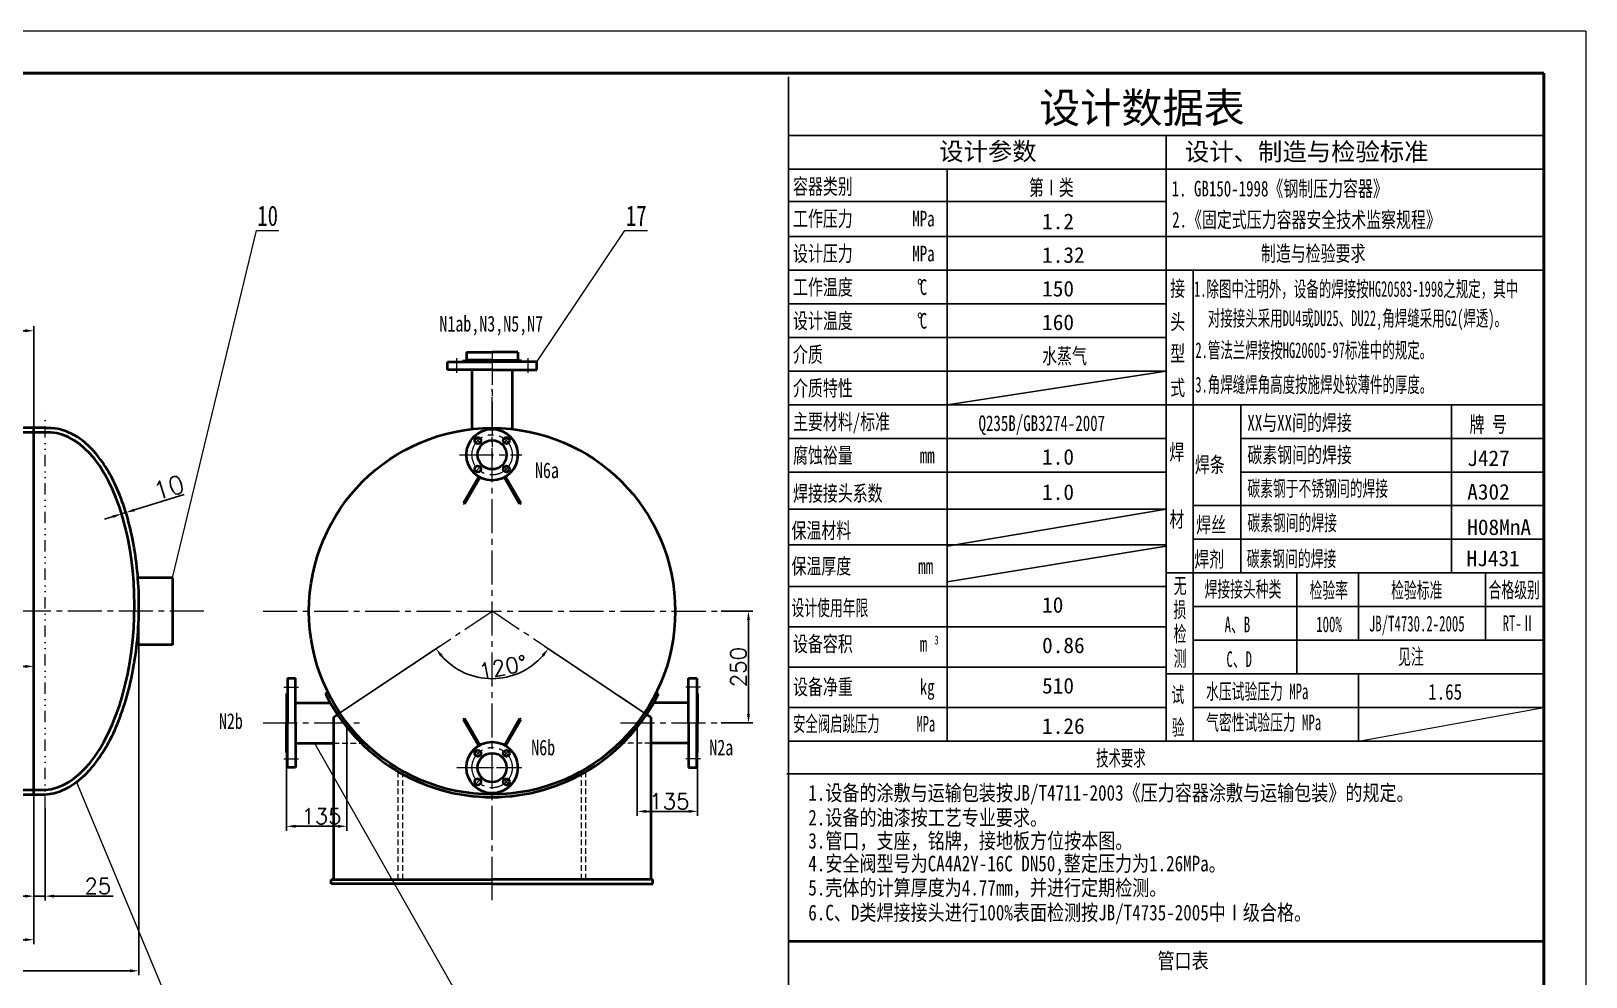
# Model space of a CAD drawing. Header units: millimetres. Extents: x 31396 to 1804389, y -22328 to 1387.
# Drawn here: x 1800908 to 1804389, y -20497 to -18380 of the extents above; entities that cross this region are included whole.
import ezdxf
from ezdxf.enums import TextEntityAlignment as Align

# ---------------------------------------------------------------- set-up
doc = ezdxf.new("R2010")
doc.units = ezdxf.units.MM
for name, pattern in [('CENTER2', [28.575, 19.05, -3.175, 3.175, -3.175]), ('DIVIDE', [31.75, 12.7, -6.35, 0, -6.35, 0, -6.35]), ('HIDDEN2', [4.7625, 3.175, -1.5875])]:
    doc.linetypes.add(name, pattern=pattern)
doc.layers.get('Defpoints').update_dxf_attribs({"lineweight": 18})
doc.layers.add('DIM', color=6, linetype='Continuous')
doc.layers.add('TITLE', color=12, linetype='Continuous')
doc.styles.add('H1', font='', dxfattribs={"height": 45})
doc.styles.get("Standard").update_dxf_attribs({"font": 'txt', "bigfont": 'gbcbig.shx'})
doc.styles.get('H1').set_extended_font_data('SimSun')
doc.dimstyles.new('35基本式样', dxfattribs={"dimtxt": 40, "dimasz": 40, "dimexe": 10, "dimexo": 0, "dimgap": 5, "dimtad": 1, "dimdec": 0, "dimdsep": 46, "dimtxsty": 'Standard', "dimcen": 0, "dimclrd": 1, "dimclre": 1, "dimclrt": 1, "dimadec": 0, "dimazin": 0, "dimtfac": 1, "dimtdec": 0, "dimtmove": 0, "dimatfit": 3, "dimfxl": 10, "dimarcsym": 0})

# ---------------------------------------------------------------- blocks, each defined once
blk = doc.blocks.new('*D126')
at = {"color": 1, "lineweight": -2, "transparency": 16777216}
for p, q in [((1800914.5, -20078.4), (1800914.5, -20423.4)), ((1799514.5, -20088.4), (1799514.5, -20423.4)), ((1799534.5, -20413.4), (1800894.5, -20413.4))]:
    blk.add_line(p, q, dxfattribs=at)
at = {"color": 1, "lineweight": 20, "transparency": 16777216}
for points in [[(1799534.5, -20410.1), (1799534.5, -20416.7), (1799514.5, -20413.4)], [(1800894.5, -20410.1), (1800894.5, -20416.7), (1800914.5, -20413.4)]]:
    blk.add_solid(points, dxfattribs=at)
at = {"layer": 'Defpoints', "color": 0, "lineweight": 20, "transparency": 16777216}
for p in [(1800914.5, -20078.4), (1799514.5, -20088.4), (1800914.5, -20413.4)]:
    blk.add_point(p, dxfattribs=at)
at = {"color": 1, "lineweight": 20, "transparency": 16777216, "insert": (1800241.8, -20390.9), "char_height": 35, "attachment_point": 5}
blk.add_mtext('1400', dxfattribs=at)
blk = doc.blocks.new('*D120')
at = {"color": 1, "lineweight": -2, "transparency": 16777216}
for p, q in [((1800939.5, -20118.1), (1800939.5, -20326)), ((1800914.5, -20125), (1800914.5, -20326)), ((1800894.5, -20316), (1800874.5, -20316)), ((1800914.5, -20316), (1800939.5, -20316)), ((1800959.5, -20316), (1801092, -20316))]:
    blk.add_line(p, q, dxfattribs=at)
at = {"color": 1, "lineweight": 20, "transparency": 16777216}
for points in [[(1800894.5, -20312.6), (1800894.5, -20319.3), (1800914.5, -20316)], [(1800959.5, -20312.6), (1800959.5, -20319.3), (1800939.5, -20316)]]:
    blk.add_solid(points, dxfattribs=at)
at = {"layer": 'Defpoints', "color": 0, "lineweight": 20, "transparency": 16777216}
for p in [(1800939.5, -20118.1), (1800914.5, -20125), (1800939.5, -20316)]:
    blk.add_point(p, dxfattribs=at)
at = {"color": 1, "lineweight": 20, "transparency": 16777216, "insert": (1801057.9, -20293.5), "char_height": 35, "attachment_point": 5}
blk.add_mtext('25', dxfattribs=at)
blk = doc.blocks.new('*D133')
at = {"color": 1, "lineweight": -2, "transparency": 16777216}
for p, q in [((1800714.5, -19095.4), (1800714.5, -19040.8)), ((1800894.5, -19050.8), (1800734.5, -19050.8)), ((1800914.5, -19268.4), (1800914.5, -19040.8))]:
    blk.add_line(p, q, dxfattribs=at)
at = {"color": 1, "lineweight": 20, "transparency": 16777216}
for points in [[(1800734.5, -19047.4), (1800734.5, -19054.1), (1800714.5, -19050.8)], [(1800894.5, -19047.4), (1800894.5, -19054.1), (1800914.5, -19050.8)]]:
    blk.add_solid(points, dxfattribs=at)
at = {"layer": 'Defpoints', "color": 0, "lineweight": 20, "transparency": 16777216}
for p in [(1800714.5, -19050.8), (1800714.5, -19095.4), (1800914.5, -19268.4)]:
    blk.add_point(p, dxfattribs=at)
at = {"color": 1, "lineweight": 20, "transparency": 16777216, "insert": (1800805.3, -19028.3), "char_height": 35, "attachment_point": 5}
blk.add_mtext('200', dxfattribs=at)
blk = doc.blocks.new('*D137')
at = {"color": 1, "lineweight": -2, "transparency": 16777216}
for p, q in [((1801594.3, -19909.4), (1801823, -19756.7)), ((1802286.3, -19909.4), (1802057.6, -19756.7))]:
    blk.add_line(p, q, dxfattribs=at)
blk.add_arc((1801940.3, -19678.4), 151, 221.3166, 318.6834, dxfattribs=at)
at = {"color": 1, "lineweight": 20, "transparency": 16777216}
for points in [[(1801824.3, -19780.1), (1801829.6, -19776.1), (1801814.7, -19762.2)], [(1802051.1, -19776.1), (1802056.4, -19780.1), (1802065.9, -19762.2)]]:
    blk.add_solid(points, dxfattribs=at)
at = {"layer": 'Defpoints', "color": 0, "lineweight": 20, "transparency": 16777216}
for p in [(1801891.8, -19821.4), (1801594.3, -19909.4), (1802286.3, -19909.4), (1801585.3, -19915.4), (1802295.3, -19915.4)]:
    blk.add_point(p, dxfattribs=at)
at = {"color": 1, "lineweight": 20, "transparency": 16777216, "insert": (1801964.5, -19803.7), "char_height": 35, "attachment_point": 5, "rotation": 10.8986}
blk.add_mtext('120°', dxfattribs=at)
blk = doc.blocks.new('*D138')
at = {"color": 1, "lineweight": -2, "transparency": 16777216}
for p, q in [((1802452.8, -19678.4), (1802524.3, -19678.4)), ((1802514.3, -19698.4), (1802514.3, -19908.4)), ((1802452.8, -19928.4), (1802524.3, -19928.4))]:
    blk.add_line(p, q, dxfattribs=at)
at = {"color": 1, "lineweight": 20, "transparency": 16777216}
for points in [[(1802510.9, -19698.4), (1802517.6, -19698.4), (1802514.3, -19678.4)], [(1802510.9, -19908.4), (1802517.6, -19908.4), (1802514.3, -19928.4)]]:
    blk.add_solid(points, dxfattribs=at)
at = {"layer": 'Defpoints', "color": 0, "lineweight": 20, "transparency": 16777216}
for p in [(1802452.8, -19678.4), (1802452.8, -19928.4), (1802514.3, -19928.4)]:
    blk.add_point(p, dxfattribs=at)
at = {"color": 1, "lineweight": 20, "transparency": 16777216, "insert": (1802491.8, -19803.4), "char_height": 35, "attachment_point": 5, "rotation": 90}
blk.add_mtext('250', dxfattribs=at)
blk = doc.blocks.new('*D139')
at = {"color": 1, "lineweight": -2, "transparency": 16777216}
for p, q in [((1800854.5, -19801.9), (1800708.3, -19801.9)), ((1800854.5, -19869), (1800854.5, -19791.9)), ((1800894.5, -19801.9), (1800874.5, -19801.9)), ((1800914.5, -19869), (1800914.5, -19791.9))]:
    blk.add_line(p, q, dxfattribs=at)
at = {"color": 1, "lineweight": 20, "transparency": 16777216}
for points in [[(1800874.5, -19798.6), (1800874.5, -19805.3), (1800854.5, -19801.9)], [(1800894.5, -19798.6), (1800894.5, -19805.3), (1800914.5, -19801.9)]]:
    blk.add_solid(points, dxfattribs=at)
at = {"layer": 'Defpoints', "color": 0, "lineweight": 20, "transparency": 16777216}
for p in [(1800914.5, -19801.9), (1800854.5, -19869), (1800914.5, -19869)]:
    blk.add_point(p, dxfattribs=at)
at = {"color": 1, "lineweight": 20, "transparency": 16777216, "insert": (1800739.5, -19779.4), "char_height": 35, "attachment_point": 5}
blk.add_mtext('60', dxfattribs=at)
blk = doc.blocks.new('*D144')
at = {"color": 1, "lineweight": -2, "transparency": 16777216}
for p, q in [((1802265.3, -19928.4), (1802265.3, -20136.3)), ((1802400.3, -19928.4), (1802400.3, -20136.3)), ((1802285.3, -20126.3), (1802380.3, -20126.3))]:
    blk.add_line(p, q, dxfattribs=at)
at = {"color": 1, "lineweight": 20, "transparency": 16777216}
for points in [[(1802285.3, -20123), (1802285.3, -20129.6), (1802265.3, -20126.3)], [(1802380.3, -20123), (1802380.3, -20129.6), (1802400.3, -20126.3)]]:
    blk.add_solid(points, dxfattribs=at)
at = {"layer": 'Defpoints', "color": 0, "lineweight": 20, "transparency": 16777216}
for p in [(1802265.3, -19928.4), (1802400.3, -19928.4), (1802400.3, -20126.3)]:
    blk.add_point(p, dxfattribs=at)
at = {"color": 1, "lineweight": 20, "transparency": 16777216, "insert": (1802337.1, -20103.8), "char_height": 35, "attachment_point": 5}
blk.add_mtext('135', dxfattribs=at)
blk = doc.blocks.new('*D145')
at = {"color": 1, "lineweight": -2, "transparency": 16777216}
for p, q in [((1801480.3, -19928.4), (1801480.3, -20169.7)), ((1801615.4, -19928.4), (1801615.4, -20169.7)), ((1801500.3, -20159.7), (1801595.4, -20159.7))]:
    blk.add_line(p, q, dxfattribs=at)
at = {"color": 1, "lineweight": 20, "transparency": 16777216}
for points in [[(1801500.3, -20156.4), (1801500.3, -20163), (1801480.3, -20159.7)], [(1801595.4, -20156.4), (1801595.4, -20163), (1801615.4, -20159.7)]]:
    blk.add_solid(points, dxfattribs=at)
at = {"layer": 'Defpoints', "color": 0, "lineweight": 20, "transparency": 16777216}
for p in [(1801480.3, -19928.4), (1801615.4, -19928.4), (1801615.4, -20159.7)]:
    blk.add_point(p, dxfattribs=at)
at = {"color": 1, "lineweight": 20, "transparency": 16777216, "insert": (1801558.4, -20137.2), "char_height": 35, "attachment_point": 5}
blk.add_mtext('135', dxfattribs=at)
blk = doc.blocks.new('*D146')
at = {"color": 1, "lineweight": -2, "transparency": 16777216}
for p, q in [((1801139.7, -19451.7), (1801251.1, -19417.1)), ((1801120.2, -19456.4), (1801123.5, -19467.2)), ((1801091.9, -19466.5), (1801072.8, -19472.4)), ((1801110.6, -19459.4), (1801114, -19470.1)), ((1801111, -19460.6), (1801120.6, -19457.6))]:
    blk.add_line(p, q, dxfattribs=at)
at = {"color": 1, "lineweight": 20, "transparency": 16777216}
for points in [[(1801138.7, -19448.5), (1801140.7, -19454.9), (1801120.6, -19457.6)], [(1801090.9, -19463.3), (1801092.9, -19469.7), (1801111, -19460.6)]]:
    blk.add_solid(points, dxfattribs=at)
at = {"layer": 'Defpoints', "color": 0, "lineweight": 20, "transparency": 16777216}
for p in [(1801120.2, -19456.4), (1801110.6, -19459.4), (1801120.6, -19457.6)]:
    blk.add_point(p, dxfattribs=at)
at = {"color": 1, "lineweight": 20, "transparency": 16777216, "insert": (1801216.6, -19401.6), "char_height": 40, "attachment_point": 5, "rotation": 17.2565}
blk.add_mtext('10', dxfattribs=at)
blk = doc.blocks.new('*D157')
at = {"color": 1, "lineweight": -2, "transparency": 16777216}
for p, q in [((1801149.6, -19678.4), (1801149.6, -20493.1)), ((1799229.5, -20028.4), (1799229.5, -20493.1)), ((1799249.5, -20483.1), (1801129.6, -20483.1))]:
    blk.add_line(p, q, dxfattribs=at)
at = {"color": 1, "lineweight": 20, "transparency": 16777216}
for points in [[(1799249.5, -20479.8), (1799249.5, -20486.4), (1799229.5, -20483.1)], [(1801129.6, -20479.8), (1801129.6, -20486.4), (1801149.6, -20483.1)]]:
    blk.add_solid(points, dxfattribs=at)
at = {"layer": 'Defpoints', "color": 0, "lineweight": 20, "transparency": 16777216}
for p in [(1801149.6, -19678.4), (1799229.5, -20028.4), (1801149.6, -20483.1)]:
    blk.add_point(p, dxfattribs=at)
at = {"color": 1, "lineweight": 20, "transparency": 16777216, "insert": (1800245.4, -20459.6), "char_height": 35, "attachment_point": 5}
blk.add_mtext('～1920', dxfattribs=at)

msp = doc.modelspace()

# ---------------------------------------------------------------- linework, layer by layer
at = {"color": 1, "lineweight": 20}
for p, q in [((1801224.5, -19603.4), (1801412.6, -18826.7)), ((1801412.6, -18826.7), (1801463.1, -18826.7)), ((1802040.3, -19120.4), (1802237.8, -18826.7)), ((1802237.8, -18826.7), (1802288.3, -18826.7)), ((1803880.2, -19969.2), (1804295, -19893.9)), ((1801542.8, -19973.4), (1801892.5, -20588.5)), ((1801010.1, -20060.6), (1801229.8, -20588.5))]:
    msp.add_line(p, q, dxfattribs=at)
at = {"lineweight": 40}
for p, q in [((1801882.8, -19098.4), (1801940.3, -19098.4)), ((1801882.8, -19098.4), (1801882.8, -19116.4)), ((1801997.8, -19098.4), (1801940.3, -19098.4)), ((1801997.8, -19098.4), (1801997.8, -19116.4)), ((1801840.3, -19120.4), (1801940.3, -19120.4)), ((1801840.3, -19138.4), (1801840.3, -19120.4)), ((1801940.3, -19138.4), (1801840.3, -19138.4)), ((1801874.3, -19118.4), (1801940.3, -19118.4)), ((1801874.3, -19118.4), (1801874.3, -19120.4)), ((1801940.3, -19116.4), (1801882.8, -19116.4)), ((1801895.3, -19138.4), (1801895.3, -19270.9)), ((1801907.8, -19116.4), (1801907.8, -19118.4)), ((1801940.3, -19118.4), (1801907.8, -19118.4)), ((1801940.3, -19118.4), (1801907.8, -19118.4)), ((1801940.3, -19116.4), (1801997.8, -19116.4)), ((1802006.3, -19118.4), (1801940.3, -19118.4)), ((1801940.3, -19118.4), (1801972.8, -19118.4)), ((1801940.3, -19118.4), (1801972.8, -19118.4)), ((1802040.3, -19120.4), (1801940.3, -19120.4)), ((1801940.3, -19138.4), (1802040.3, -19138.4)), ((1801972.8, -19116.4), (1801972.8, -19118.4)), ((1801985.3, -19138.4), (1801985.3, -19270.9)), ((1802006.3, -19118.4), (1802006.3, -19120.4)), ((1802040.3, -19138.4), (1802040.3, -19120.4)), ((1800939.5, -19268.4), (1800759.5, -19268.4)), ((1800939.5, -19278.4), (1800759.5, -19278.4)), ((1800914.5, -20088.4), (1800914.5, -19268.4)), ((1801910.3, -19377.4), (1801876.3, -19436.4)), ((1801912.9, -19378.9), (1801878.8, -19438)), ((1801967.8, -19378.9), (1802001.9, -19438)), ((1801970.4, -19377.4), (1802004.4, -19436.4)), ((1801876.3, -19436.4), (1801878.8, -19438)), ((1802004.4, -19436.4), (1802001.9, -19438)), ((1801224.5, -19603.4), (1801147.7, -19603.4)), ((1801224.5, -19603.4), (1801224.5, -19753.4)), ((1801224.5, -19753.4), (1801144.2, -19753.4)), ((1801482.3, -19828.4), (1801482.3, -19928.4)), ((1801482.3, -19828.4), (1801500.3, -19828.4)), ((1801500.3, -19928.4), (1801500.3, -19828.4)), ((1802380.3, -19928.4), (1802380.3, -19828.4)), ((1802380.3, -19828.4), (1802398.3, -19828.4)), ((1802398.3, -19828.4), (1802398.3, -19928.4)), ((1801480.3, -19862.4), (1801480.3, -19928.4)), ((1801480.3, -19862.4), (1801482.3, -19862.4)), ((1801567.7, -19863.3), (1801573.1, -19860.6)), ((1802313, -19863.3), (1802307.6, -19860.6)), ((1802400.3, -19862.4), (1802398.3, -19862.4)), ((1802400.3, -19862.4), (1802400.3, -19928.4)), ((1801500.3, -19883.4), (1801578.4, -19883.4)), ((1801585.3, -19915.4), (1801594.3, -19909.4)), ((1802295.3, -19915.4), (1802286.3, -19909.4)), ((1802380.3, -19883.4), (1802302.3, -19883.4)), ((1801480.3, -19994.4), (1801480.3, -19928.4)), ((1801482.3, -20028.4), (1801482.3, -19928.4)), ((1801500.3, -19928.4), (1801500.3, -20028.4)), ((1801585.3, -19915.4), (1801585.3, -20278.4)), ((1801876.3, -19920.4), (1801878.8, -19918.8)), ((1801910.3, -19979.4), (1801876.3, -19920.4)), ((1801912.9, -19977.9), (1801878.8, -19918.8)), ((1801967.8, -19977.9), (1802001.9, -19918.8)), ((1801970.4, -19979.4), (1802004.4, -19920.4)), ((1802004.4, -19920.4), (1802001.9, -19918.8)), ((1802295.3, -19915.4), (1802295.3, -20278.4)), ((1802380.3, -19928.4), (1802380.3, -20028.4)), ((1802398.3, -20028.4), (1802398.3, -19928.4)), ((1802400.3, -19994.4), (1802400.3, -19928.4)), ((1801500.3, -19973.4), (1801585.3, -19973.4)), ((1802380.3, -19973.4), (1802295.3, -19973.4)), ((1801480.3, -19994.4), (1801482.3, -19994.4)), ((1802400.3, -19994.4), (1802398.3, -19994.4)), ((1801500.3, -20028.4), (1801482.3, -20028.4)), ((1802380.3, -20028.4), (1802398.3, -20028.4)), ((1800214.5, -20078.4), (1800939.5, -20078.4)), ((1800214.5, -20088.4), (1800939.5, -20088.4)), ((1801580.3, -20278.4), (1801940.3, -20278.4)), ((1801580.3, -20288.4), (1801580.3, -20278.4)), ((1801940.3, -20288.4), (1801580.3, -20288.4)), ((1802300.3, -20278.4), (1801940.3, -20278.4)), ((1801940.3, -20288.4), (1802300.3, -20288.4)), ((1802300.3, -20288.4), (1802300.3, -20278.4))]:
    msp.add_line(p, q, dxfattribs=at)
at = {"color": 1, "linetype": 'CENTER2', "lineweight": 20, "ltscale": 4}
for p, q in [((1801940.3, -19095.4), (1801940.3, -19338.1)), ((1801860.3, -19112), (1801860.3, -19144.7)), ((1802020.3, -19112), (1802020.3, -19144.7)), ((1801940.3, -20304.2), (1801940.3, -19180.5)), ((1801914.9, -19303), (1801901.1, -19289.1)), ((1801965.8, -19303), (1801979.6, -19289.1)), ((1801867, -19328.4), (1802006.8, -19328.4)), ((1801914.9, -19353.8), (1801901.1, -19367.7)), ((1801965.8, -19353.8), (1801979.6, -19367.7)), ((1801295.2, -19678.4), (1799182.8, -19678.4)), ((1801427.9, -19678.4), (1802452.8, -19678.4)), ((1801594.3, -19909.4), (1801940.3, -19678.4)), ((1802286.3, -19909.4), (1801940.3, -19678.4)), ((1801474, -19848.4), (1801506.7, -19848.4)), ((1802406.7, -19848.4), (1802374, -19848.4)), ((1801427.9, -19928.4), (1801649.9, -19928.4)), ((1801585.3, -20278.4), (1801585.3, -19915.4)), ((1802227.9, -19928.4), (1802452.8, -19928.4)), ((1802295.3, -20278.4), (1802295.3, -19915.4)), ((1801474, -20008.4), (1801506.7, -20008.4)), ((1801914.9, -20003), (1801901.1, -19989.1)), ((1801965.8, -20003), (1801979.6, -19989.1)), ((1802406.7, -20008.4), (1802374, -20008.4)), ((1801861.5, -20028.4), (1802004.3, -20028.4)), ((1801867, -20028.4), (1802006.8, -20028.4)), ((1801914.9, -20053.8), (1801901.1, -20067.7)), ((1801965.8, -20053.8), (1801979.6, -20067.7)), ((1801940.3, -20324.9), (1801940.3, -20232.6))]:
    msp.add_line(p, q, dxfattribs=at)
at = {"color": 1, "linetype": 'DIVIDE', "lineweight": 20, "ltscale": 2}
msp.add_line((1800939.5, -20118.1), (1800939.5, -19229.5), dxfattribs=at)
at = {"color": 1, "linetype": 'HIDDEN2', "lineweight": 20, "ltscale": 4}
for p, q in [((1801585.3, -19973.4), (1801647, -19973.4)), ((1802295.3, -19973.4), (1802233.6, -19973.4)), ((1801730.3, -20278.4), (1801730.3, -20037.5)), ((1801740.3, -20278.4), (1801740.3, -20043.2)), ((1802140.3, -20278.4), (1802140.3, -20043.2)), ((1802150.3, -20278.4), (1802150.3, -20037.5))]:
    msp.add_line(p, q, dxfattribs=at)
at = {"color": 1, "lineweight": 40}
msp.add_line((1802604, -20416.6), (1804295.1, -20416.6), dxfattribs=at)
at = {"lineweight": 40}
for centre, radius in [((1801940.3, -19678.4), 410), ((1801940.3, -19328.4), 57.5), ((1801908.4, -19296.5), 7), ((1801940.3, -19328.4), 32.5), ((1801972.2, -19296.5), 7), ((1801908.4, -19360.3), 7), ((1801972.2, -19360.3), 7), ((1801940.3, -20028.4), 57.5), ((1801908.4, -19996.5), 7), ((1801940.3, -20028.4), 32.5), ((1801972.2, -19996.5), 7), ((1801908.4, -20060.3), 7), ((1801972.2, -20060.3), 7)]:
    msp.add_circle(centre, radius, dxfattribs=at)
at = {"color": 1, "linetype": 'CENTER2', "lineweight": 20, "ltscale": 4}
for centre in [(1801940.3, -19328.4), (1801940.3, -20028.4)]:
    msp.add_circle(centre, 45.1, dxfattribs=at)
at = {"lineweight": 40}
for start, end in [(206.3859, 270), (270, 333.6141)]:
    msp.add_arc((1801940.3, -19678.4), 416, start, end, dxfattribs=at)
msp.add_ellipse((1800939.5, -19678.5), major_axis=(9, 400.1), ratio=0.499984, start_param=3.186645, end_param=6.328238, dxfattribs=at)
msp.add_open_spline([(1800939.5, -20088.4), (1800946.7, -20087.9), (1800953.2, -20086.9), (1800966.1, -20083.8), (1800972.5, -20081.6), (1800985.1, -20076.2), (1800991.3, -20073), (1801009.7, -20061.8), (1801021.6, -20052.2), (1801044.1, -20029.2), (1801054.8, -20015.9), (1801074.7, -19985.8), (1801084, -19969.2), (1801101, -19933), (1801108.6, -19913.6), (1801122.1, -19872.4), (1801128, -19850.7), (1801137.6, -19805.8), (1801141.5, -19782.6), (1801147.1, -19735.3), (1801148.8, -19711.2), (1801150.1, -19663), (1801149.7, -19638.8), (1801146.7, -19591.2), (1801144.1, -19567.7), (1801136.9, -19522.1), (1801132.3, -19500), (1801121.1, -19457.8), (1801114.5, -19437.8), (1801099.5, -19400.3), (1801091.2, -19383), (1801072.9, -19351.4), (1801063, -19337.2), (1801041.8, -19312.5), (1801030.6, -19301.9), (1801010.7, -19287.6), (1801002.3, -19282.8), (1800985.2, -19275.1), (1800976.4, -19272.3), (1800958.7, -19268.8), (1800949.7, -19268.2), (1800940.1, -19268.6), (1800939.5, -19268.7), (1800938.9, -19268.7)], degree=3, knots=[3.186645, 3.186645, 3.186645, 3.186645, 3.275374, 3.275374, 3.364103, 3.364103, 3.452832, 3.452832, 3.631419, 3.631419, 3.810006, 3.810006, 3.988593, 3.988593, 4.16718, 4.16718, 4.345766, 4.345766, 4.524353, 4.524353, 4.70294, 4.70294, 4.881527, 4.881527, 5.060114, 5.060114, 5.2387, 5.2387, 5.417287, 5.417287, 5.595874, 5.595874, 5.774461, 5.774461, 5.953048, 5.953048, 6.075193, 6.075193, 6.197339, 6.197339, 6.319484, 6.319484, 6.328238, 6.328238, 6.328238, 6.328238], dxfattribs=at)
at = {"layer": 'DIM', "color": 1}
msp.add_line((1804295, -18614), (1802603.9, -18614), dxfattribs=at)
at = {"layer": 'TITLE', "color": 1, "lineweight": 13}
for q in [(1798805.4, -18380.3), (1804389, -22328.3)]:
    msp.add_line((1804389, -18380.3), q, dxfattribs=at)
at = {"layer": 'TITLE', "color": 1, "lineweight": 50}
for q in [(1799040.4, -18474.3), (1804295, -22234.3)]:
    msp.add_line((1804295, -18474.3), q, dxfattribs=at)
at = {"layer": 'TITLE', "color": 1}
for p, q in [((1802604, -18482.4), (1802604, -21102.6)), ((1803449.4, -18614), (1803449.4, -19969.2)), ((1804295, -18689.3), (1802603.9, -18689.3)), ((1802958.7, -18689.3), (1802958.7, -19969.2)), ((1803449.4, -18761.5), (1802603.9, -18761.5)), ((1803449.4, -18839.8), (1802603.9, -18839.8)), ((1804295, -18839.8), (1803449.4, -18839.8)), ((1804295, -18915.1), (1802603.9, -18915.1)), ((1803509.5, -18915.1), (1803509.5, -19592.7)), ((1803449.4, -18990.4), (1802603.9, -18990.4)), ((1803449.4, -19065.7), (1802603.9, -19065.7)), ((1803449.4, -19141), (1802603.9, -19141)), ((1802958.7, -19216.3), (1803449.4, -19141)), ((1804295, -19216.3), (1802603.9, -19216.3)), ((1803616.4, -19216), (1803616.4, -19592.7)), ((1804087.8, -19592.7), (1804087.8, -19216)), ((1803449.4, -19291.6), (1802603.9, -19291.6)), ((1803616.4, -19291.6), (1804295, -19291.6)), ((1803449.4, -19366.9), (1802603.9, -19366.9)), ((1803616.4, -19366.9), (1804295, -19366.9)), ((1803449.4, -19449.8), (1802603.9, -19449.8)), ((1802958.7, -19532.8), (1803449.4, -19449.8)), ((1803509.5, -19442.2), (1804295, -19442.2)), ((1803509.5, -19517.4), (1804295, -19517.4)), ((1803449.4, -19529.5), (1802603.9, -19529.5)), ((1802958.7, -19612.4), (1803449.4, -19532.8)), ((1803449.4, -19592.7), (1804295, -19592.7)), ((1803509.5, -19592.7), (1803509.5, -19969.2)), ((1803742.2, -19592.7), (1803742.2, -19818.6)), ((1803880.2, -19592.7), (1803880.2, -19743.3)), ((1804163.9, -19592.7), (1804163.9, -19743.3)), ((1803449.4, -19622.9), (1802603.9, -19622.9)), ((1803509.5, -19668), (1804295, -19668)), ((1803449.4, -19713.2), (1802603.9, -19713.2)), ((1803509.5, -19743.3), (1804295, -19743.3)), ((1803449.4, -19803.6), (1802603.9, -19803.6)), ((1803449.4, -19818.6), (1804295, -19818.6)), ((1803880.2, -19818.6), (1803880.2, -19969.2)), ((1803449.4, -19893.9), (1802603.9, -19893.9)), ((1803509.5, -19893.9), (1804295, -19893.9)), ((1803449.4, -19969.2), (1802603.9, -19969.2)), ((1803449.4, -19969.2), (1804295, -19969.2)), ((1804295, -19969.2), (1803902.3, -19969.2)), ((1804290.9, -20042.5), (1802599.9, -20042.5))]:
    msp.add_line(p, q, dxfattribs=at)

# ---------------------------------------------------------------- texts
at = {"color": 1, "lineweight": 40, "style": 'H1'}
for s, height, p in [('设计数据表', 67.5, (1803164.8, -18585.7)), ('设计参数', 40, (1802941.1, -18669.3)), ('设计、制造与检验标准', 40, (1803491.2, -18670.1)), ('1.2', 35, (1803171.6, -18823.5)), ('1.32', 35, (1803171.6, -18898.8)), ('150', 35, (1803171.6, -18974.1)), ('160', 35, (1803171.6, -19049.4)), ('1.0', 35, (1803171.6, -19350.5)), ('J427', 35, (1804123.3, -19353.5)), ('1.0', 35, (1803171.6, -19429.4)), ('A302', 35, (1804123.3, -19428.7)), ('H08MnA', 35, (1804123.3, -19507.8)), ('HJ431', 35, (1804121.8, -19577.7)), ('10', 35, (1803171.6, -19681.8)), ('0.86', 35, (1803171.6, -19772.2)), ('510', 35, (1803171.6, -19862.6)), ('1.26', 35, (1803171.6, -19952.8))]:
    msp.add_text(s, height=height, dxfattribs=at).set_placement(p)
for s, height, width, p in [('容器类别', 35, 0.7, (1802614, -18745.2)), ('第Ⅰ类', 35, 0.7, (1803142.2, -18747.9)), ('1. GB150-1998《钢制压力容器》', 35, 0.7, (1803461.6, -18750.2)), ('工作压力        MPa', 35, 0.7, (1802614, -18817.4)), ('2.《固定式压力容器安全技术监察规程》', 35, 0.7, (1803462.7, -18819.8)), ('设计压力        MPa', 35, 0.7, (1802614, -18895.5)), ('制造与检验要求', 35, 0.7, (1803661.5, -18895.3)), ('工作温度         C', 35, 0.7, (1802614, -18970.8)), ('%%D', 35, 0.7, (1802891.6, -18970.8)), ('接', 35, 0.7, (1803458.3, -18973.7)), ('1.除图中注明外，设备的焊接按HG20583-1998之规定，其中', 35, 0.585, (1803511.7, -18974.8)), ('对接接头采用DU4或DU25、DU22,角焊缝采用G2(焊透)。', 35, 0.585, (1803542.6, -19040.2)), ('设计温度         C', 35, 0.7, (1802614, -19046.1)), ('%%D', 35, 0.7, (1802891.6, -19046.1)), ('头', 35, 0.7, (1803458.3, -19048.1)), ('2.管法兰焊接按HG20605-97标准中的规定。', 35, 0.585, (1803514.8, -19111.8)), ('介质', 35, 0.7, (1802614, -19121.4)), ('水蒸气', 35, 0.7, (1803171.6, -19124.7)), ('型', 35, 0.7, (1803458.3, -19119.1)), ('介质特性', 35, 0.7, (1802614, -19196.6)), ('式', 35, 0.7, (1803458.3, -19195.7)), ('3.角焊缝焊角高度按施焊处较薄件的厚度。', 35, 0.585, (1803514.6, -19188.8)), ('主要材料/标准', 35, 0.7, (1802614, -19271.9)), ('Q235B/GB3274-2007', 35, 0.7, (1803029.3, -19275.2)), ('XX与XX间的焊接', 35, 0.7, (1803631.1, -19274.1)), ('牌 号', 35, 0.7, (1804128.5, -19277.8)), ('腐蚀裕量         mm', 35, 0.7, (1802614, -19347.2)), ('焊', 35, 0.7, (1803456.5, -19339.7)), ('碳素钢间的焊接', 35, 0.7, (1803631.1, -19346)), ('焊条', 35, 0.7, (1803513.7, -19368.1)), ('碳素钢于不锈钢间的焊接', 35, 0.6, (1803631.1, -19421.2)), ('焊接接头系数', 35, 0.7, (1802614, -19432.1)), ('材', 35, 0.7, (1803456.5, -19490.2)), ('保温材料', 35, 0.7, (1802610.6, -19515.3)), ('焊丝', 35, 0.7, (1803516.4, -19502.4)), ('碳素钢间的焊接', 35, 0.6, (1803631.1, -19498)), ('保温厚度         mm', 35, 0.7, (1802610.6, -19595)), ('焊剂', 35, 0.7, (1803512.2, -19579.7)), ('碳素钢间的焊接', 35, 0.6, (1803629.6, -19578.3)), ('无', 35, 0.6, (1803466.4, -19638.9)), ('焊接接头种类', 35, 0.6, (1803535.4, -19646.6)), ('检验率', 35, 0.6, (1803770.4, -19649)), ('检验标准', 35, 0.6, (1803953.1, -19649)), ('合格级别', 35, 0.6, (1804171.2, -19648.2)), ('设计使用年限', 35, 0.6, (1802610.7, -19688.3)), ('损', 35, 0.6, (1803465.6, -19692.7)), ('A、B', 35, 0.6, (1803580.2, -19725.6)), ('100%%%', 35, 0.6, (1803785.3, -19725.1)), ('JB/T4730.2-2005', 35, 0.6, (1803903.3, -19723.7)), ('RT-Ⅱ', 35, 0.6, (1804202.6, -19722.8)), ('设备容积         m', 35, 0.7, (1802614, -19768.9)), ('3', 20, 0.7, (1802930.4, -19752.8)), ('检', 35, 0.6, (1803466.1, -19746.6)), ('测', 35, 0.6, (1803466.1, -19801.5)), ('C、D', 35, 0.6, (1803584.2, -19803.2)), ('见注', 35, 0.6, (1803968.7, -19797.5)), ('设备净重         kg', 35, 0.7, (1802614, -19865.3)), ('水压试验压力 MPa', 35, 0.6, (1803538.7, -19875.3)), ('试', 35, 0.6, (1803461.2, -19883)), ('1.65', 35, 0.8, (1804035.7, -19876.3)), ('安全阀启跳压力      MPa', 35, 0.58, (1802614, -19947.7)), ('气密性试验压力 MPa', 35, 0.6, (1803538.7, -19944.6)), ('验', 35, 0.6, (1803461.9, -19955.7)), ('技术要求', 35, 0.58, (1803292.7, -20024.7)), ('1.设备的涂敷与运输包装按JB/T4711-2003《压力容器涂敷与运输包装》的规定。', 35, 0.8, (1802648.2, -20102.3)), ('2.设备的油漆按工艺专业要求。', 35, 0.8, (1802648.2, -20157.8)), ('3.管口，支座，铭牌，接地板方位按本图。', 35, 0.8, (1802648.2, -20209.6)), ('4.安全阀型号为CA4A2Y-16C DN50,整定压力为1.26MPa。', 35, 0.8, (1802648.2, -20260.5)), ('5.壳体的计算厚度为4.77mm，并进行定期检测。', 35, 0.8, (1802648.2, -20314.6)), ('6.C、D类焊接接头进行100%%%表面检测按JB/T4735-2005中Ⅰ级合格。', 35, 0.8, (1802648.2, -20370.2)), ('管口表', 35, 0.8, (1803429.9, -20478))]:
    msp.add_text(s, height=height, dxfattribs=dict(at, width=width)).set_placement(p)
at = {"color": 1, "lineweight": 40, "style": 'H1', "width": 0.75}
for s, height, p in [('10', 45.5, (1801437.8, -18816.2)), ('17', 45.5, (1802263, -18816.2)), ('N1ab,N3,N5,N7', 35, (1801938.4, -19052.5)), ('N6a', 35, (1802063.1, -19380.6)), ('N2b', 35, (1801355.6, -19941.8)), ('N6b', 35, (1802054.7, -20000.8)), ('N2a', 35, (1802453.4, -20000.8))]:
    msp.add_text(s, height=height, dxfattribs=at).set_placement(p, align=Align.CENTER)

# ---------------------------------------------------------------- dimensions: what is measured, and where the dimension line sits
at = {"lineweight": 20}
for base, p1, p2, picture, middle in [((1800714.5, -19050.8), (1800914.5, -19268.4), (1800714.5, -19095.4), '*D133', (1800805.3, -19050.8)), ((1800914.5, -19801.9), (1800854.5, -19869), (1800914.5, -19869), '*D139', (1800739.5, -19801.9)), ((1801615.4, -20159.7), (1801480.3, -19928.4), (1801615.4, -19928.4), '*D145', (1801558.4, -20159.7)), ((1802400.3, -20126.3), (1802265.3, -19928.4), (1802400.3, -19928.4), '*D144', (1802337.1, -20126.3)), ((1800914.5, -20413.4), (1799514.5, -20088.4), (1800914.5, -20078.4), '*D126', (1800241.8, -20413.4)), ((1800939.5, -20316), (1800914.5, -20125), (1800939.5, -20118.1), '*D120', (1801057.9, -20316))]:
    dim = msp.add_linear_dim(base=base, p1=p1, p2=p2, dimstyle='35基本式样', override={"dimtxt": 35, "dimasz": 20}, dxfattribs=at)
    dim.commit()
    dim.dimension.update_dxf_attribs({"geometry": picture, "text_midpoint": middle, "dimtype": 160})
for base, p1, p2, angle, override, picture, middle, dimtype in [((1801120.6, -19457.6), (1801110.6, -19459.4), (1801120.2, -19456.4), 17.2565, {"dimasz": 20}, '*D146', (1801224, -19425.5), 161), ((1802514.3, -19928.4), (1802452.8, -19678.4), (1802452.8, -19928.4), 90, {"dimtxt": 35, "dimasz": 20}, '*D138', (1802514.3, -19803.4), 160)]:
    dim = msp.add_linear_dim(base=base, p1=p1, p2=p2, angle=angle, dimstyle='35基本式样', override=override, dxfattribs=at)
    dim.commit()
    dim.dimension.update_dxf_attribs({"geometry": picture, "text_midpoint": middle, "dimtype": dimtype})
dim = msp.add_linear_dim(base=(1801149.6, -20483.1), p1=(1799229.5, -20028.4), p2=(1801149.6, -19678.4), text='～1920', dimstyle='35基本式样', override={"dimtxt": 35, "dimasz": 20}, dxfattribs=at)
dim.commit()
dim.dimension.update_dxf_attribs({"geometry": '*D157', "text_midpoint": (1800245.4, -20483.1), "dimtype": 160})
dim = msp.add_angular_dim_2l(base=(1801891.8, -19821.4), line1=((1802295.3, -19915.4), (1802286.3, -19909.4)), line2=((1801585.3, -19915.4), (1801594.3, -19909.4)), text='120°', dimstyle='35基本式样', override={"dimtxt": 35, "dimasz": 20}, dxfattribs=at)
dim.commit()
dim.dimension.update_dxf_attribs({"geometry": '*D137', "text_midpoint": (1801968.9, -19826.7), "dimtype": 162})

doc.saveas('drawing.dxf')
